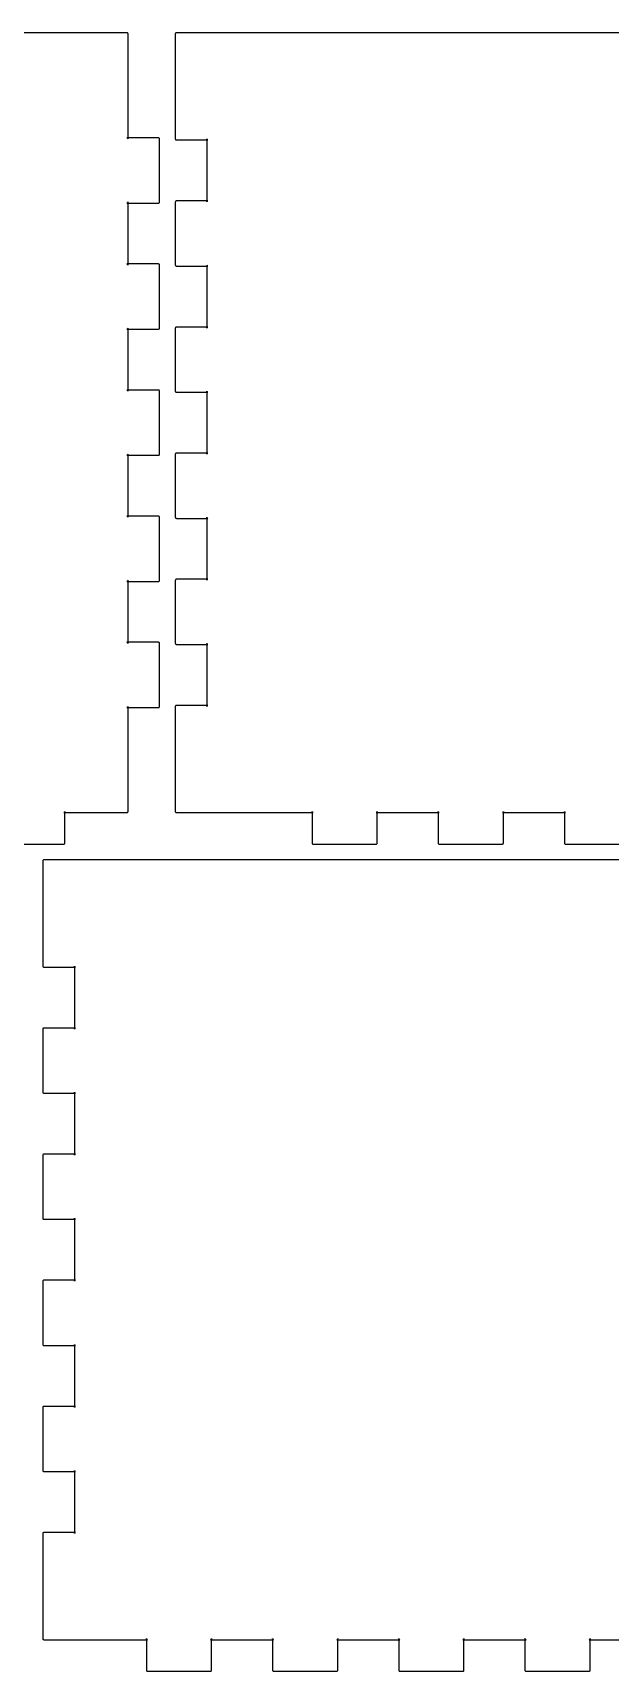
# Model space of a CAD drawing. Extents: x 1 to 406, y -9689 to -9382.
# Drawn here: x 190.6 to 245.5, y -9677.4 to -9521.5 of the extents above; entities that cross this region are included whole.
import ezdxf

# ---------------------------------------------------------------- set-up
doc = ezdxf.new("R2010")
doc.units = 0
doc.layers.get('0').update_dxf_attribs({"linetype": 'CONTINUOUS'})

msp = doc.modelspace()

# ---------------------------------------------------------------- linework, layer by layer
at = {"color": 7}
for points in [[(199.55078, -9521.5469), (199.55078, -9521.5469), (85.550781, -9521.5469)], [(199.65234, -9531.6484), (199.65234, -9521.6484)], [(204.14844, -9521.6484), (204.14844, -9521.6484), (204.14844, -9531.6484)], [(284.25, -9521.5469), (281.25, -9521.5469), (207.25, -9521.5469), (204.25, -9521.5469)], [(202.55078, -9531.5469), (199.55078, -9531.5469)], [(202.65234, -9537.6484), (202.65234, -9531.6484)], [(204.25, -9531.75), (207.25, -9531.75)], [(207.14844, -9531.6484), (207.14844, -9537.6484)], [(199.55078, -9537.75), (202.55078, -9537.75)], [(199.65234, -9543.6484), (199.65234, -9537.6484)], [(204.14844, -9537.6484), (204.14844, -9543.6484)], [(207.25, -9537.5469), (204.25, -9537.5469)], [(202.55078, -9543.5469), (199.55078, -9543.5469)], [(202.65234, -9549.6484), (202.65234, -9543.6484)], [(204.25, -9543.75), (207.25, -9543.75)], [(207.14844, -9543.6484), (207.14844, -9549.6484)], [(199.55078, -9549.75), (202.55078, -9549.75)], [(199.65234, -9555.6484), (199.65234, -9549.6484)], [(204.14844, -9549.6484), (204.14844, -9555.6484)], [(207.25, -9549.5469), (204.25, -9549.5469)], [(202.55078, -9555.5469), (199.55078, -9555.5469)], [(202.65234, -9561.6484), (202.65234, -9555.6484)], [(204.25, -9555.75), (207.25, -9555.75)], [(207.14844, -9555.6484), (207.14844, -9561.6484)], [(199.55078, -9561.75), (202.55078, -9561.75)], [(199.65234, -9567.6484), (199.65234, -9561.6484)], [(204.14844, -9561.6484), (204.14844, -9567.6484)], [(207.25, -9561.5469), (204.25, -9561.5469)], [(202.55078, -9567.5469), (199.55078, -9567.5469)], [(202.65234, -9573.6484), (202.65234, -9567.6484)], [(207.14844, -9567.6484), (207.14844, -9573.6484)], [(204.25, -9567.75), (207.25, -9567.75)], [(199.55078, -9573.75), (202.55078, -9573.75)], [(199.65234, -9579.6484), (199.65234, -9573.6484)], [(204.14844, -9573.6484), (204.14844, -9579.6484)], [(207.25, -9573.5469), (204.25, -9573.5469)], [(202.55078, -9579.5469), (199.55078, -9579.5469)], [(202.65234, -9585.6484), (202.65234, -9579.6484)], [(204.25, -9579.75), (207.25, -9579.75)], [(207.14844, -9579.6484), (207.14844, -9585.6484)], [(199.55078, -9585.75), (202.55078, -9585.75)], [(199.65234, -9595.6484), (199.65234, -9595.6484), (199.65234, -9585.6484)], [(204.14844, -9585.6484), (204.14844, -9595.6484)], [(207.25, -9585.5469), (204.25, -9585.5469)], [(193.55078, -9595.75), (199.55078, -9595.75)], [(193.65234, -9598.6484), (193.65234, -9595.6484)], [(204.25, -9595.75), (207.25, -9595.75)], [(207.25, -9595.75), (217.25, -9595.75)], [(217.14844, -9595.6484), (217.14844, -9598.6484)], [(223.25, -9595.75), (229.25, -9595.75)], [(223.35156, -9598.6484), (223.35156, -9595.6484)], [(229.14844, -9595.6484), (229.14844, -9598.6484)], [(235.25, -9595.75), (241.25, -9595.75)], [(235.35156, -9598.6484), (235.35156, -9595.6484)], [(241.14844, -9595.6484), (241.14844, -9598.6484)], [(187.55078, -9598.75), (193.55078, -9598.75)], [(217.25, -9598.75), (223.25, -9598.75)], [(229.25, -9598.75), (235.25, -9598.75)], [(241.25, -9598.75), (247.25, -9598.75)], [(191.55078, -9600.3476), (191.55078, -9600.3476), (191.55078, -9610.3476)], [(265.35156, -9600.2461), (262.35156, -9600.2461), (194.65234, -9600.2461), (191.65234, -9600.2461)], [(191.65234, -9610.4492), (194.65234, -9610.4492)], [(194.55078, -9610.3476), (194.55078, -9616.3476)], [(191.55078, -9616.3476), (191.55078, -9622.3476)], [(194.65234, -9616.2461), (191.65234, -9616.2461)], [(191.65234, -9622.4492), (194.65234, -9622.4492)], [(194.55078, -9622.3476), (194.55078, -9628.3476)], [(191.55078, -9628.3476), (191.55078, -9634.3476)], [(194.65234, -9628.2461), (191.65234, -9628.2461)], [(191.65234, -9634.4492), (194.65234, -9634.4492)], [(194.55078, -9634.3476), (194.55078, -9640.3476)], [(191.55078, -9640.3476), (191.55078, -9646.3476)], [(194.65234, -9640.2461), (191.65234, -9640.2461)], [(191.65234, -9646.4492), (194.65234, -9646.4492)], [(194.55078, -9646.3476), (194.55078, -9652.3476)], [(191.55078, -9652.3476), (191.55078, -9658.3476)], [(194.65234, -9652.2461), (191.65234, -9652.2461)], [(191.65234, -9658.4492), (194.65234, -9658.4492)], [(194.55078, -9658.3476), (194.55078, -9664.3476)], [(191.55078, -9664.3476), (191.55078, -9674.3476)], [(194.65234, -9664.2461), (191.65234, -9664.2461)], [(191.65234, -9674.4492), (194.65234, -9674.4492)], [(194.64843, -9674.4492), (201.5, -9674.4492)], [(201.39843, -9674.3476), (201.39843, -9677.3476)], [(207.5, -9674.4492), (213.5, -9674.4492)], [(207.60156, -9677.3476), (207.60156, -9674.3476)], [(213.39843, -9674.3476), (213.39843, -9677.3476)], [(219.5, -9674.4492), (225.5, -9674.4492)], [(219.60156, -9677.3476), (219.60156, -9674.3476)], [(225.39843, -9674.3476), (225.39843, -9677.3476)], [(231.5, -9674.4492), (237.5, -9674.4492)], [(231.60156, -9677.3476), (231.60156, -9674.3476)], [(237.39843, -9674.3476), (237.39843, -9677.3476)], [(243.5, -9674.4492), (249.5, -9674.4492)], [(243.60156, -9677.3476), (243.60156, -9674.3476)], [(201.5, -9677.4492), (207.5, -9677.4492)], [(213.5, -9677.4492), (219.5, -9677.4492)], [(225.5, -9677.4492), (231.5, -9677.4492)], [(237.5, -9677.4492), (243.5, -9677.4492)]]:
    msp.add_lwpolyline(points, dxfattribs=at)
for points, knots in [([(199.65234, -9521.6484), (199.649695, -9521.630811), (199.644464, -9521.59603), (199.604462, -9521.555032), (199.569002, -9521.54966), (199.55078, -9521.5469)], [0, 0, 0, 0, 0.052477, 0.103769, 0.15799, 0.15799, 0.15799, 0.15799]), ([(204.25, -9521.5469), (204.232458, -9521.54956), (204.197713, -9521.554827), (204.156667, -9521.594724), (204.151231, -9521.630189), (204.14844, -9521.6484)], [0, 0, 0, 0, 0.052363, 0.103712, 0.157913, 0.157913, 0.157913, 0.157913]), ([(199.55078, -9531.5469), (199.568322, -9531.54956), (199.603067, -9531.554827), (199.644113, -9531.594724), (199.649549, -9531.630189), (199.65234, -9531.6484)], [0, 0, 0, 0, 0.052363, 0.103712, 0.157913, 0.157913, 0.157913, 0.157913]), ([(202.65234, -9531.6484), (202.649695, -9531.630811), (202.644464, -9531.59603), (202.604462, -9531.555032), (202.569002, -9531.54966), (202.55078, -9531.5469)], [0, 0, 0, 0, 0.052477, 0.103769, 0.15799, 0.15799, 0.15799, 0.15799]), ([(204.14844, -9531.6484), (204.151087, -9531.665996), (204.15632, -9531.700794), (204.196303, -9531.741843), (204.231776, -9531.747232), (204.25, -9531.75)], [0, 0, 0, 0, 0.052502, 0.103829, 0.158056, 0.158056, 0.158056, 0.158056]), ([(207.25, -9531.75), (207.232457, -9531.74734), (207.197704, -9531.742072), (207.156655, -9531.702131), (207.151228, -9531.666635), (207.14844, -9531.6484)], [0, 0, 0, 0, 0.052364, 0.103731, 0.158, 0.158, 0.158, 0.158]), ([(199.65234, -9537.6484), (199.649693, -9537.665996), (199.64446, -9537.700794), (199.604477, -9537.741843), (199.569004, -9537.747232), (199.55078, -9537.75)], [0, 0, 0, 0, 0.052502, 0.103829, 0.158056, 0.158056, 0.158056, 0.158056]), ([(202.55078, -9537.75), (202.568323, -9537.74734), (202.603076, -9537.742072), (202.644125, -9537.702131), (202.649552, -9537.666635), (202.65234, -9537.6484)], [0, 0, 0, 0, 0.052364, 0.103731, 0.158, 0.158, 0.158, 0.158]), ([(204.25, -9537.5469), (204.232458, -9537.54956), (204.197713, -9537.554827), (204.156667, -9537.594724), (204.151231, -9537.630189), (204.14844, -9537.6484)], [0, 0, 0, 0, 0.052363, 0.103712, 0.157913, 0.157913, 0.157913, 0.157913]), ([(207.14844, -9537.6484), (207.151085, -9537.630811), (207.156316, -9537.59603), (207.196318, -9537.555032), (207.231778, -9537.54966), (207.25, -9537.5469)], [0, 0, 0, 0, 0.052477, 0.103769, 0.15799, 0.15799, 0.15799, 0.15799]), ([(199.55078, -9543.5469), (199.568322, -9543.54956), (199.603067, -9543.554827), (199.644113, -9543.594724), (199.649549, -9543.630189), (199.65234, -9543.6484)], [0, 0, 0, 0, 0.052363, 0.103712, 0.157913, 0.157913, 0.157913, 0.157913]), ([(202.65234, -9543.6484), (202.649695, -9543.630811), (202.644464, -9543.59603), (202.604462, -9543.555032), (202.569002, -9543.54966), (202.55078, -9543.5469)], [0, 0, 0, 0, 0.052477, 0.103769, 0.15799, 0.15799, 0.15799, 0.15799]), ([(204.14844, -9543.6484), (204.151087, -9543.665996), (204.15632, -9543.700794), (204.196303, -9543.741843), (204.231776, -9543.747232), (204.25, -9543.75)], [0, 0, 0, 0, 0.052502, 0.103829, 0.158056, 0.158056, 0.158056, 0.158056]), ([(207.25, -9543.75), (207.232457, -9543.74734), (207.197704, -9543.742072), (207.156655, -9543.702131), (207.151228, -9543.666635), (207.14844, -9543.6484)], [0, 0, 0, 0, 0.052364, 0.103731, 0.158, 0.158, 0.158, 0.158]), ([(199.65234, -9549.6484), (199.649693, -9549.665996), (199.64446, -9549.700794), (199.604477, -9549.741843), (199.569004, -9549.747232), (199.55078, -9549.75)], [0, 0, 0, 0, 0.052502, 0.103829, 0.158056, 0.158056, 0.158056, 0.158056]), ([(202.55078, -9549.75), (202.568323, -9549.74734), (202.603076, -9549.742072), (202.644125, -9549.702131), (202.649552, -9549.666635), (202.65234, -9549.6484)], [0, 0, 0, 0, 0.052364, 0.103731, 0.158, 0.158, 0.158, 0.158]), ([(204.25, -9549.5469), (204.232458, -9549.54956), (204.197713, -9549.554827), (204.156667, -9549.594724), (204.151231, -9549.630189), (204.14844, -9549.6484)], [0, 0, 0, 0, 0.052363, 0.103712, 0.157913, 0.157913, 0.157913, 0.157913]), ([(207.14844, -9549.6484), (207.151085, -9549.630811), (207.156316, -9549.59603), (207.196318, -9549.555032), (207.231778, -9549.54966), (207.25, -9549.5469)], [0, 0, 0, 0, 0.052477, 0.103769, 0.15799, 0.15799, 0.15799, 0.15799]), ([(199.55078, -9555.5469), (199.568322, -9555.54956), (199.603067, -9555.554827), (199.644113, -9555.594724), (199.649549, -9555.630189), (199.65234, -9555.6484)], [0, 0, 0, 0, 0.052363, 0.103712, 0.157913, 0.157913, 0.157913, 0.157913]), ([(202.65234, -9555.6484), (202.649695, -9555.630811), (202.644464, -9555.59603), (202.604462, -9555.555032), (202.569002, -9555.54966), (202.55078, -9555.5469)], [0, 0, 0, 0, 0.052477, 0.103769, 0.15799, 0.15799, 0.15799, 0.15799]), ([(204.14844, -9555.6484), (204.151087, -9555.665996), (204.15632, -9555.700794), (204.196303, -9555.741843), (204.231776, -9555.747232), (204.25, -9555.75)], [0, 0, 0, 0, 0.052502, 0.103829, 0.158056, 0.158056, 0.158056, 0.158056]), ([(207.25, -9555.75), (207.232457, -9555.74734), (207.197704, -9555.742072), (207.156655, -9555.702131), (207.151228, -9555.666635), (207.14844, -9555.6484)], [0, 0, 0, 0, 0.052364, 0.103731, 0.158, 0.158, 0.158, 0.158]), ([(199.65234, -9561.6484), (199.649693, -9561.665996), (199.64446, -9561.700794), (199.604477, -9561.741843), (199.569004, -9561.747232), (199.55078, -9561.75)], [0, 0, 0, 0, 0.052502, 0.103829, 0.158056, 0.158056, 0.158056, 0.158056]), ([(202.55078, -9561.75), (202.568323, -9561.74734), (202.603076, -9561.742072), (202.644125, -9561.702131), (202.649552, -9561.666635), (202.65234, -9561.6484)], [0, 0, 0, 0, 0.052364, 0.103731, 0.158, 0.158, 0.158, 0.158]), ([(204.25, -9561.5469), (204.232458, -9561.54956), (204.197713, -9561.554827), (204.156667, -9561.594724), (204.151231, -9561.630189), (204.14844, -9561.6484)], [0, 0, 0, 0, 0.052363, 0.103712, 0.157913, 0.157913, 0.157913, 0.157913]), ([(207.14844, -9561.6484), (207.151085, -9561.630811), (207.156316, -9561.59603), (207.196318, -9561.555032), (207.231778, -9561.54966), (207.25, -9561.5469)], [0, 0, 0, 0, 0.052477, 0.103769, 0.15799, 0.15799, 0.15799, 0.15799]), ([(199.55078, -9567.5469), (199.568322, -9567.54956), (199.603067, -9567.554827), (199.644113, -9567.594724), (199.649549, -9567.630189), (199.65234, -9567.6484)], [0, 0, 0, 0, 0.052363, 0.103712, 0.157913, 0.157913, 0.157913, 0.157913]), ([(202.65234, -9567.6484), (202.649695, -9567.630811), (202.644464, -9567.59603), (202.604462, -9567.555032), (202.569002, -9567.54966), (202.55078, -9567.5469)], [0, 0, 0, 0, 0.052477, 0.103769, 0.15799, 0.15799, 0.15799, 0.15799]), ([(204.14844, -9567.6484), (204.151087, -9567.665996), (204.15632, -9567.700794), (204.196303, -9567.741843), (204.231776, -9567.747232), (204.25, -9567.75)], [0, 0, 0, 0, 0.052502, 0.103829, 0.158056, 0.158056, 0.158056, 0.158056]), ([(207.25, -9567.75), (207.232457, -9567.74734), (207.197704, -9567.742072), (207.156655, -9567.702131), (207.151228, -9567.666635), (207.14844, -9567.6484)], [0, 0, 0, 0, 0.052364, 0.103731, 0.158, 0.158, 0.158, 0.158]), ([(199.65234, -9573.6484), (199.649693, -9573.665996), (199.64446, -9573.700794), (199.604477, -9573.741843), (199.569004, -9573.747232), (199.55078, -9573.75)], [0, 0, 0, 0, 0.052502, 0.103829, 0.158056, 0.158056, 0.158056, 0.158056]), ([(202.55078, -9573.75), (202.568323, -9573.74734), (202.603076, -9573.742072), (202.644125, -9573.702131), (202.649552, -9573.666635), (202.65234, -9573.6484)], [0, 0, 0, 0, 0.052364, 0.103731, 0.158, 0.158, 0.158, 0.158]), ([(204.25, -9573.5469), (204.232458, -9573.54956), (204.197713, -9573.554827), (204.156667, -9573.594724), (204.151231, -9573.630189), (204.14844, -9573.6484)], [0, 0, 0, 0, 0.052363, 0.103712, 0.157913, 0.157913, 0.157913, 0.157913]), ([(207.14844, -9573.6484), (207.151085, -9573.630811), (207.156316, -9573.59603), (207.196318, -9573.555032), (207.231778, -9573.54966), (207.25, -9573.5469)], [0, 0, 0, 0, 0.052477, 0.103769, 0.15799, 0.15799, 0.15799, 0.15799]), ([(199.55078, -9579.5469), (199.568322, -9579.54956), (199.603067, -9579.554827), (199.644113, -9579.594724), (199.649549, -9579.630189), (199.65234, -9579.6484)], [0, 0, 0, 0, 0.052363, 0.103712, 0.157913, 0.157913, 0.157913, 0.157913]), ([(202.65234, -9579.6484), (202.649695, -9579.630811), (202.644464, -9579.59603), (202.604462, -9579.555032), (202.569002, -9579.54966), (202.55078, -9579.5469)], [0, 0, 0, 0, 0.052477, 0.103769, 0.15799, 0.15799, 0.15799, 0.15799]), ([(204.14844, -9579.6484), (204.151087, -9579.665996), (204.15632, -9579.700794), (204.196303, -9579.741843), (204.231776, -9579.747232), (204.25, -9579.75)], [0, 0, 0, 0, 0.052502, 0.103829, 0.158056, 0.158056, 0.158056, 0.158056]), ([(207.25, -9579.75), (207.232457, -9579.74734), (207.197704, -9579.742072), (207.156655, -9579.702131), (207.151228, -9579.666635), (207.14844, -9579.6484)], [0, 0, 0, 0, 0.052364, 0.103731, 0.158, 0.158, 0.158, 0.158]), ([(199.65234, -9585.6484), (199.649693, -9585.665996), (199.64446, -9585.700794), (199.604477, -9585.741843), (199.569004, -9585.747232), (199.55078, -9585.75)], [0, 0, 0, 0, 0.052502, 0.103829, 0.158056, 0.158056, 0.158056, 0.158056]), ([(202.55078, -9585.75), (202.568323, -9585.74734), (202.603076, -9585.742072), (202.644125, -9585.702131), (202.649552, -9585.666635), (202.65234, -9585.6484)], [0, 0, 0, 0, 0.052364, 0.103731, 0.158, 0.158, 0.158, 0.158]), ([(204.25, -9585.5469), (204.232458, -9585.54956), (204.197713, -9585.554827), (204.156667, -9585.594724), (204.151231, -9585.630189), (204.14844, -9585.6484)], [0, 0, 0, 0, 0.052363, 0.103712, 0.157913, 0.157913, 0.157913, 0.157913]), ([(207.14844, -9585.6484), (207.151085, -9585.630811), (207.156316, -9585.59603), (207.196318, -9585.555032), (207.231778, -9585.54966), (207.25, -9585.5469)], [0, 0, 0, 0, 0.052477, 0.103769, 0.15799, 0.15799, 0.15799, 0.15799]), ([(193.65234, -9595.6484), (193.649693, -9595.665996), (193.64446, -9595.700794), (193.604477, -9595.741843), (193.569004, -9595.747232), (193.55078, -9595.75)], [0, 0, 0, 0, 0.052502, 0.103829, 0.158056, 0.158056, 0.158056, 0.158056]), ([(199.55078, -9595.75), (199.568323, -9595.74734), (199.603076, -9595.742072), (199.644125, -9595.702131), (199.649552, -9595.666635), (199.65234, -9595.6484)], [0, 0, 0, 0, 0.052364, 0.103731, 0.158, 0.158, 0.158, 0.158]), ([(204.14844, -9595.6484), (204.151087, -9595.665996), (204.15632, -9595.700794), (204.196303, -9595.741843), (204.231776, -9595.747232), (204.25, -9595.75)], [0, 0, 0, 0, 0.052502, 0.103829, 0.158056, 0.158056, 0.158056, 0.158056]), ([(217.25, -9595.75), (217.232457, -9595.74734), (217.197704, -9595.742072), (217.156655, -9595.702131), (217.151228, -9595.666635), (217.14844, -9595.6484)], [0, 0, 0, 0, 0.052364, 0.103731, 0.158, 0.158, 0.158, 0.158]), ([(223.35156, -9595.6484), (223.348913, -9595.665996), (223.34368, -9595.700794), (223.303697, -9595.741843), (223.268224, -9595.747232), (223.25, -9595.75)], [0, 0, 0, 0, 0.052502, 0.103829, 0.158056, 0.158056, 0.158056, 0.158056]), ([(229.25, -9595.75), (229.232457, -9595.74734), (229.197704, -9595.742072), (229.156655, -9595.702131), (229.151228, -9595.666635), (229.14844, -9595.6484)], [0, 0, 0, 0, 0.052364, 0.103731, 0.158, 0.158, 0.158, 0.158]), ([(235.35156, -9595.6484), (235.348913, -9595.665996), (235.34368, -9595.700794), (235.303697, -9595.741843), (235.268224, -9595.747232), (235.25, -9595.75)], [0, 0, 0, 0, 0.052502, 0.103829, 0.158056, 0.158056, 0.158056, 0.158056]), ([(241.25, -9595.75), (241.232457, -9595.74734), (241.197704, -9595.742072), (241.156655, -9595.702131), (241.151228, -9595.666635), (241.14844, -9595.6484)], [0, 0, 0, 0, 0.052364, 0.103731, 0.158, 0.158, 0.158, 0.158]), ([(193.55078, -9598.75), (193.568323, -9598.74734), (193.603076, -9598.742072), (193.644125, -9598.702131), (193.649552, -9598.666635), (193.65234, -9598.6484)], [0, 0, 0, 0, 0.052364, 0.103731, 0.158, 0.158, 0.158, 0.158]), ([(217.14844, -9598.6484), (217.151087, -9598.665996), (217.15632, -9598.700794), (217.196303, -9598.741843), (217.231776, -9598.747232), (217.25, -9598.75)], [0, 0, 0, 0, 0.052502, 0.103829, 0.158056, 0.158056, 0.158056, 0.158056]), ([(223.25, -9598.75), (223.267543, -9598.74734), (223.302296, -9598.742072), (223.343345, -9598.702131), (223.348772, -9598.666635), (223.35156, -9598.6484)], [0, 0, 0, 0, 0.052364, 0.103731, 0.158, 0.158, 0.158, 0.158]), ([(229.14844, -9598.6484), (229.151087, -9598.665996), (229.15632, -9598.700794), (229.196303, -9598.741843), (229.231776, -9598.747232), (229.25, -9598.75)], [0, 0, 0, 0, 0.052502, 0.103829, 0.158056, 0.158056, 0.158056, 0.158056]), ([(235.25, -9598.75), (235.267543, -9598.74734), (235.302296, -9598.742072), (235.343345, -9598.702131), (235.348772, -9598.666635), (235.35156, -9598.6484)], [0, 0, 0, 0, 0.052364, 0.103731, 0.158, 0.158, 0.158, 0.158]), ([(241.14844, -9598.6484), (241.151087, -9598.665996), (241.15632, -9598.700794), (241.196303, -9598.741843), (241.231776, -9598.747232), (241.25, -9598.75)], [0, 0, 0, 0, 0.052502, 0.103829, 0.158056, 0.158056, 0.158056, 0.158056]), ([(191.65234, -9600.2461), (191.634798, -9600.24876), (191.600053, -9600.254027), (191.559007, -9600.293924), (191.553571, -9600.329389), (191.55078, -9600.3476)], [0, 0, 0, 0, 0.052363, 0.103712, 0.157913, 0.157913, 0.157913, 0.157913]), ([(191.55078, -9610.3476), (191.553427, -9610.365196), (191.55866, -9610.399994), (191.598643, -9610.441043), (191.634116, -9610.446432), (191.65234, -9610.4492)], [0, 0, 0, 0, 0.052502, 0.103829, 0.158056, 0.158056, 0.158056, 0.158056]), ([(194.65234, -9610.4492), (194.634797, -9610.44654), (194.600044, -9610.441272), (194.558995, -9610.401331), (194.553568, -9610.365835), (194.55078, -9610.3476)], [0, 0, 0, 0, 0.052364, 0.103731, 0.158, 0.158, 0.158, 0.158]), ([(191.65234, -9616.2461), (191.634798, -9616.24876), (191.600053, -9616.254027), (191.559007, -9616.293924), (191.553571, -9616.329389), (191.55078, -9616.3476)], [0, 0, 0, 0, 0.052363, 0.103712, 0.157913, 0.157913, 0.157913, 0.157913]), ([(194.55078, -9616.3476), (194.553425, -9616.330011), (194.558656, -9616.29523), (194.598658, -9616.254232), (194.634118, -9616.24886), (194.65234, -9616.2461)], [0, 0, 0, 0, 0.052477, 0.103769, 0.15799, 0.15799, 0.15799, 0.15799]), ([(191.55078, -9622.3476), (191.553427, -9622.365196), (191.55866, -9622.399994), (191.598643, -9622.441043), (191.634116, -9622.446432), (191.65234, -9622.4492)], [0, 0, 0, 0, 0.052502, 0.103829, 0.158056, 0.158056, 0.158056, 0.158056]), ([(194.65234, -9622.4492), (194.634797, -9622.44654), (194.600044, -9622.441272), (194.558995, -9622.401331), (194.553568, -9622.365835), (194.55078, -9622.3476)], [0, 0, 0, 0, 0.052364, 0.103731, 0.158, 0.158, 0.158, 0.158]), ([(191.65234, -9628.2461), (191.634798, -9628.24876), (191.600053, -9628.254027), (191.559007, -9628.293924), (191.553571, -9628.329389), (191.55078, -9628.3476)], [0, 0, 0, 0, 0.052363, 0.103712, 0.157913, 0.157913, 0.157913, 0.157913]), ([(194.55078, -9628.3476), (194.553425, -9628.330011), (194.558656, -9628.29523), (194.598658, -9628.254232), (194.634118, -9628.24886), (194.65234, -9628.2461)], [0, 0, 0, 0, 0.052477, 0.103769, 0.15799, 0.15799, 0.15799, 0.15799]), ([(191.55078, -9634.3476), (191.553427, -9634.365196), (191.55866, -9634.399994), (191.598643, -9634.441043), (191.634116, -9634.446432), (191.65234, -9634.4492)], [0, 0, 0, 0, 0.052502, 0.103829, 0.158056, 0.158056, 0.158056, 0.158056]), ([(194.65234, -9634.4492), (194.634797, -9634.44654), (194.600044, -9634.441272), (194.558995, -9634.401331), (194.553568, -9634.365835), (194.55078, -9634.3476)], [0, 0, 0, 0, 0.052364, 0.103731, 0.158, 0.158, 0.158, 0.158]), ([(191.65234, -9640.2461), (191.634798, -9640.24876), (191.600053, -9640.254027), (191.559007, -9640.293924), (191.553571, -9640.329389), (191.55078, -9640.3476)], [0, 0, 0, 0, 0.052363, 0.103712, 0.157913, 0.157913, 0.157913, 0.157913]), ([(194.55078, -9640.3476), (194.553425, -9640.330011), (194.558656, -9640.29523), (194.598658, -9640.254232), (194.634118, -9640.24886), (194.65234, -9640.2461)], [0, 0, 0, 0, 0.052477, 0.103769, 0.15799, 0.15799, 0.15799, 0.15799]), ([(191.55078, -9646.3476), (191.553427, -9646.365196), (191.55866, -9646.399994), (191.598643, -9646.441043), (191.634116, -9646.446432), (191.65234, -9646.4492)], [0, 0, 0, 0, 0.052502, 0.103829, 0.158056, 0.158056, 0.158056, 0.158056]), ([(194.65234, -9646.4492), (194.634797, -9646.44654), (194.600044, -9646.441272), (194.558995, -9646.401331), (194.553568, -9646.365835), (194.55078, -9646.3476)], [0, 0, 0, 0, 0.052364, 0.103731, 0.158, 0.158, 0.158, 0.158]), ([(191.65234, -9652.2461), (191.634798, -9652.24876), (191.600053, -9652.254027), (191.559007, -9652.293924), (191.553571, -9652.329389), (191.55078, -9652.3476)], [0, 0, 0, 0, 0.052363, 0.103712, 0.157913, 0.157913, 0.157913, 0.157913]), ([(194.55078, -9652.3476), (194.553425, -9652.330011), (194.558656, -9652.29523), (194.598658, -9652.254232), (194.634118, -9652.24886), (194.65234, -9652.2461)], [0, 0, 0, 0, 0.052477, 0.103769, 0.15799, 0.15799, 0.15799, 0.15799]), ([(191.55078, -9658.3476), (191.553427, -9658.365196), (191.55866, -9658.399994), (191.598643, -9658.441043), (191.634116, -9658.446432), (191.65234, -9658.4492)], [0, 0, 0, 0, 0.052502, 0.103829, 0.158056, 0.158056, 0.158056, 0.158056]), ([(194.65234, -9658.4492), (194.634797, -9658.44654), (194.600044, -9658.441272), (194.558995, -9658.401331), (194.553568, -9658.365835), (194.55078, -9658.3476)], [0, 0, 0, 0, 0.052364, 0.103731, 0.158, 0.158, 0.158, 0.158]), ([(191.65234, -9664.2461), (191.634798, -9664.24876), (191.600053, -9664.254027), (191.559007, -9664.293924), (191.553571, -9664.329389), (191.55078, -9664.3476)], [0, 0, 0, 0, 0.052363, 0.103712, 0.157913, 0.157913, 0.157913, 0.157913]), ([(194.55078, -9664.3476), (194.553425, -9664.330011), (194.558656, -9664.29523), (194.598658, -9664.254232), (194.634118, -9664.24886), (194.65234, -9664.2461)], [0, 0, 0, 0, 0.052477, 0.103769, 0.15799, 0.15799, 0.15799, 0.15799]), ([(191.55078, -9674.3476), (191.553427, -9674.365196), (191.55866, -9674.399994), (191.598643, -9674.441043), (191.634116, -9674.446432), (191.65234, -9674.4492)], [0, 0, 0, 0, 0.052502, 0.103829, 0.158056, 0.158056, 0.158056, 0.158056]), ([(201.5, -9674.4492), (201.482456, -9674.44654), (201.447701, -9674.441271), (201.406647, -9674.401332), (201.401219, -9674.365836), (201.39843, -9674.3476)], [0, 0, 0, 0, 0.052366, 0.103737, 0.158007, 0.158007, 0.158007, 0.158007]), ([(207.60156, -9674.3476), (207.598913, -9674.365196), (207.59368, -9674.399994), (207.553697, -9674.441043), (207.518224, -9674.446432), (207.5, -9674.4492)], [0, 0, 0, 0, 0.052502, 0.103829, 0.158056, 0.158056, 0.158056, 0.158056]), ([(213.5, -9674.4492), (213.482456, -9674.44654), (213.447701, -9674.441271), (213.406647, -9674.401332), (213.401219, -9674.365836), (213.39843, -9674.3476)], [0, 0, 0, 0, 0.052366, 0.103737, 0.158007, 0.158007, 0.158007, 0.158007]), ([(219.60156, -9674.3476), (219.598913, -9674.365196), (219.59368, -9674.399994), (219.553697, -9674.441043), (219.518224, -9674.446432), (219.5, -9674.4492)], [0, 0, 0, 0, 0.052502, 0.103829, 0.158056, 0.158056, 0.158056, 0.158056]), ([(225.5, -9674.4492), (225.482456, -9674.44654), (225.447701, -9674.441271), (225.406647, -9674.401332), (225.401219, -9674.365836), (225.39843, -9674.3476)], [0, 0, 0, 0, 0.052366, 0.103737, 0.158007, 0.158007, 0.158007, 0.158007]), ([(231.60156, -9674.3476), (231.598913, -9674.365196), (231.59368, -9674.399994), (231.553697, -9674.441043), (231.518224, -9674.446432), (231.5, -9674.4492)], [0, 0, 0, 0, 0.052502, 0.103829, 0.158056, 0.158056, 0.158056, 0.158056]), ([(237.5, -9674.4492), (237.482456, -9674.44654), (237.447701, -9674.441271), (237.406647, -9674.401332), (237.401219, -9674.365836), (237.39843, -9674.3476)], [0, 0, 0, 0, 0.052366, 0.103737, 0.158007, 0.158007, 0.158007, 0.158007]), ([(243.60156, -9674.3476), (243.598913, -9674.365196), (243.59368, -9674.399994), (243.553697, -9674.441043), (243.518224, -9674.446432), (243.5, -9674.4492)], [0, 0, 0, 0, 0.052502, 0.103829, 0.158056, 0.158056, 0.158056, 0.158056]), ([(201.39843, -9677.3476), (201.401077, -9677.365196), (201.40631, -9677.399995), (201.446297, -9677.441044), (201.481774, -9677.446432), (201.5, -9677.4492)], [0, 0, 0, 0, 0.052502, 0.103831, 0.158065, 0.158065, 0.158065, 0.158065]), ([(207.5, -9677.4492), (207.517543, -9677.44654), (207.552296, -9677.441272), (207.593345, -9677.401331), (207.598772, -9677.365835), (207.60156, -9677.3476)], [0, 0, 0, 0, 0.052364, 0.103731, 0.158, 0.158, 0.158, 0.158]), ([(213.39843, -9677.3476), (213.401077, -9677.365196), (213.40631, -9677.399995), (213.446297, -9677.441044), (213.481774, -9677.446432), (213.5, -9677.4492)], [0, 0, 0, 0, 0.052502, 0.103831, 0.158065, 0.158065, 0.158065, 0.158065]), ([(219.5, -9677.4492), (219.517543, -9677.44654), (219.552296, -9677.441272), (219.593345, -9677.401331), (219.598772, -9677.365835), (219.60156, -9677.3476)], [0, 0, 0, 0, 0.052364, 0.103731, 0.158, 0.158, 0.158, 0.158]), ([(225.39843, -9677.3476), (225.401077, -9677.365196), (225.40631, -9677.399995), (225.446297, -9677.441044), (225.481774, -9677.446432), (225.5, -9677.4492)], [0, 0, 0, 0, 0.052502, 0.103831, 0.158065, 0.158065, 0.158065, 0.158065]), ([(231.5, -9677.4492), (231.517543, -9677.44654), (231.552296, -9677.441272), (231.593345, -9677.401331), (231.598772, -9677.365835), (231.60156, -9677.3476)], [0, 0, 0, 0, 0.052364, 0.103731, 0.158, 0.158, 0.158, 0.158]), ([(237.39843, -9677.3476), (237.401077, -9677.365196), (237.40631, -9677.399995), (237.446297, -9677.441044), (237.481774, -9677.446432), (237.5, -9677.4492)], [0, 0, 0, 0, 0.052502, 0.103831, 0.158065, 0.158065, 0.158065, 0.158065]), ([(243.5, -9677.4492), (243.517543, -9677.44654), (243.552296, -9677.441272), (243.593345, -9677.401331), (243.598772, -9677.365835), (243.60156, -9677.3476)], [0, 0, 0, 0, 0.052364, 0.103731, 0.158, 0.158, 0.158, 0.158])]:
    msp.add_open_spline(points, degree=3, knots=knots, dxfattribs=at)

doc.saveas('drawing.dxf')
